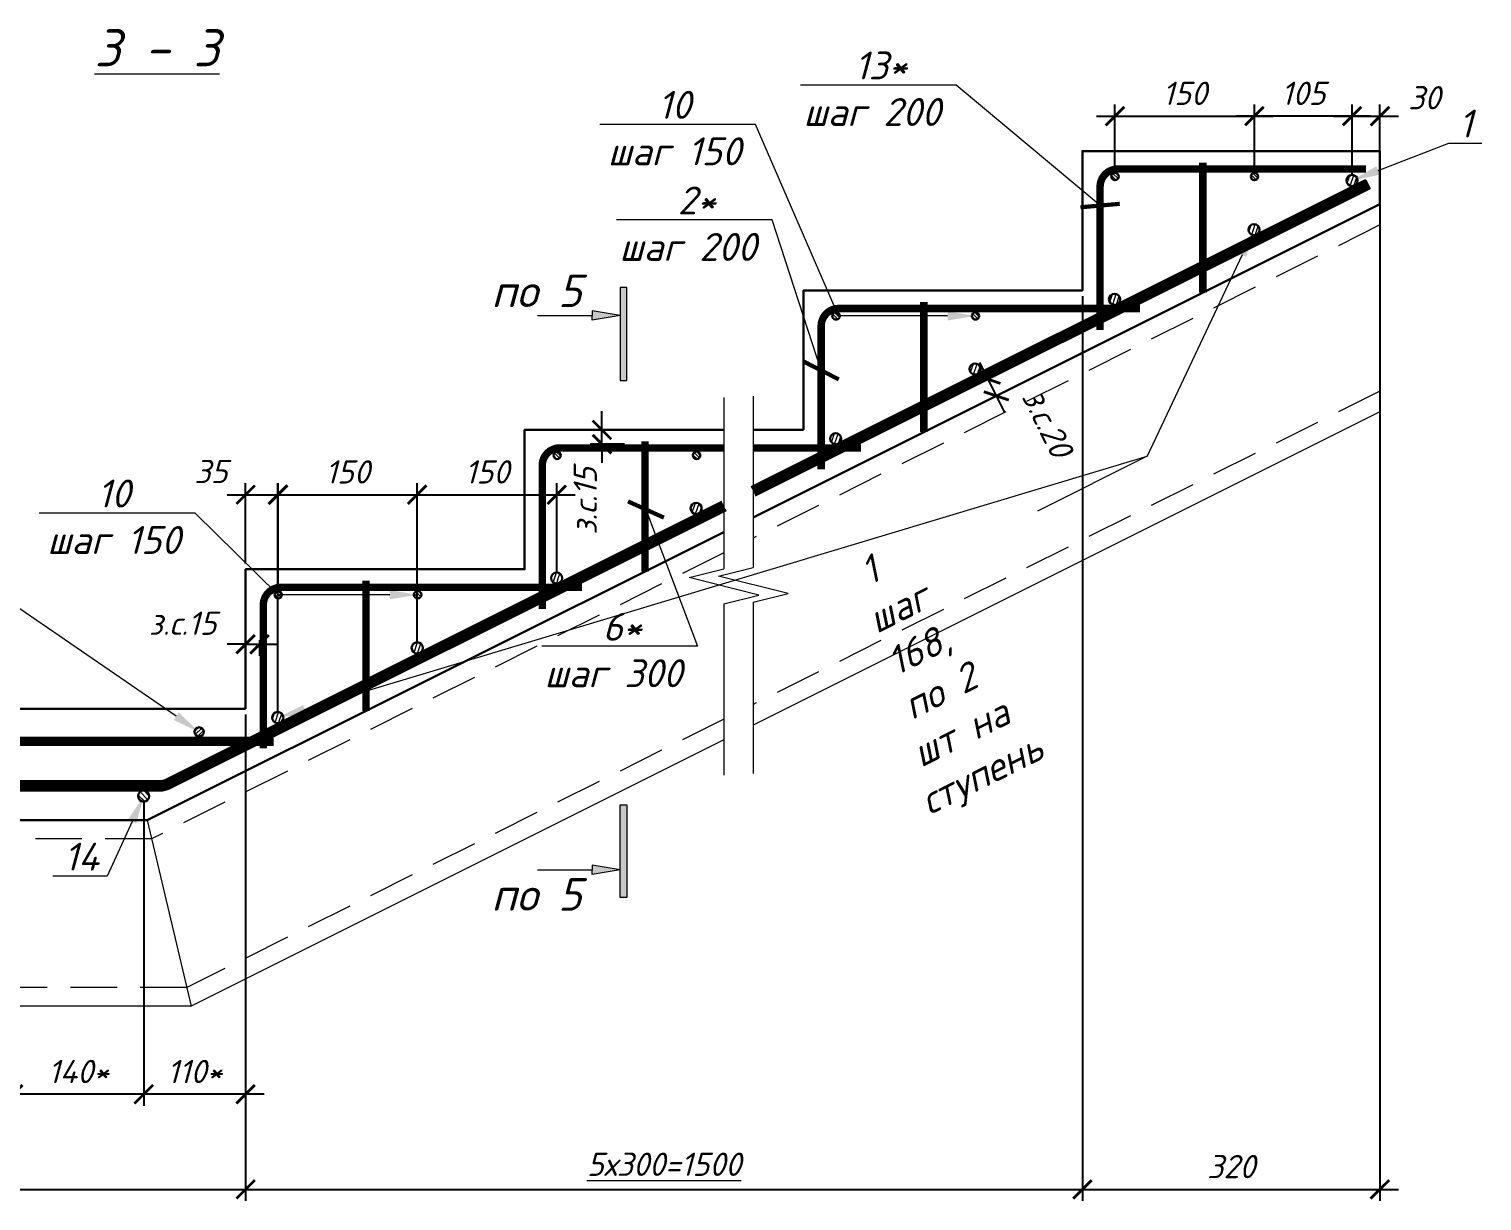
# Model space of a CAD drawing. Header units: millimetres. Extents: x -79646 to 95064, y -231229 to -58107.
# Drawn here: x 25225 to 26788, y -207565 to -206304 of the extents above; entities that cross this region are included whole.
import ezdxf
from ezdxf import colors
from ezdxf.entities.mleader import LeaderData, LeaderLine
from ezdxf.enums import TextEntityAlignment as Align
from ezdxf.math import Vec2, Vec3

# ---------------------------------------------------------------- set-up
doc = ezdxf.new("R2010")
doc.units = ezdxf.units.MM
doc.header["$PDMODE"] = 3
doc.linetypes.add('HIDDEN', pattern=[0.375, 0.25, -0.125])
doc.layers.get('0').update_dxf_attribs({"lineweight": 5})
doc.layers.get('Defpoints').update_dxf_attribs({"lineweight": 0})
for name, color, linetype, lineweight in [('!!!Металл', 7, 'Continuous', 15), ('#Dimensions', 7, 'Continuous', 9), ('#Арматура', 152, 'Continuous', 30), ('#Бетон разрез', 22, 'Continuous', 30), ('#Выноски', 7, 'Continuous', 15)]:
    doc.layers.add(name, color=color, linetype=linetype, lineweight=lineweight)
doc.layers.add('#Арматура вид_1', color=7, linetype='Continuous', lineweight=35, true_color=0x454545)
doc.layers.add('#Арматура вид_2', color=7, linetype='Continuous', lineweight=35, true_color=0x616161)
doc.styles.add('ESKDW', font='eskdw.shx', dxfattribs={"oblique": 15})
doc.styles.add('STEP PR', font='isocpeui.ttf')
doc.dimstyles.new('SPDS', dxfattribs={"dimscale": 50, "dimtxt": 2.5, "dimasz": 2, "dimexe": 1.25, "dimexo": 0.625, "dimtad": 1, "dimdec": 0, "dimrnd": 0.001, "dimtxsty": 'ESKDW', "dimblk": 'ARCHTICK', "dimcen": 2.5, "dimdle": 2, "dimclrd": 256, "dimclre": 256, "dimclrt": 7, "dimadec": 0, "dimazin": 2, "dimtfac": 0.75, "dimtdec": 0, "dimtmove": 1, "dimatfit": 3, "dimfxl": 1, "dimtolj": 1, "dimarcsym": 1})

# ---------------------------------------------------------------- blocks, each defined once
blk = doc.blocks.new('*U891')
at = {"layer": '#Арматура', "lineweight": 0}
h = blk.add_hatch(dxfattribs=at)
h.set_pattern_fill('ANSI31')
edge = h.paths.add_edge_path()
edge.add_arc((0, 5), 5, 0, 360)
h = blk.add_hatch(dxfattribs=at)
h.set_pattern_fill('ANSI31')
h.set_pattern_definition([(45, (200, 0), (-2.2451, 2.2451), [])])
edge = h.paths.add_edge_path()
edge.add_arc((200, 5), 5, 0, 360)
h = blk.add_hatch(dxfattribs=at)
h.set_pattern_fill('ANSI31')
h.set_pattern_definition([(45, (400, 0), (-2.2451, 2.2451), [])])
edge = h.paths.add_edge_path()
edge.add_arc((400, 5), 5, 0, 360)
h = blk.add_hatch(dxfattribs=at)
h.set_pattern_fill('ANSI31')
h.set_pattern_definition([(45, (600, 0), (-2.2451, 2.2451), [])])
edge = h.paths.add_edge_path()
edge.add_arc((600, 5), 5, 0, 360)
h = blk.add_hatch(dxfattribs=at)
h.set_pattern_fill('ANSI31')
h.set_pattern_definition([(45, (800, 0), (-2.2451, 2.2451), [])])
edge = h.paths.add_edge_path()
edge.add_arc((800, 5), 5, 0, 360)
h = blk.add_hatch(dxfattribs=at)
h.set_pattern_fill('ANSI31')
h.set_pattern_definition([(45, (1000, 0), (-2.2451, 2.2451), [])])
edge = h.paths.add_edge_path()
edge.add_arc((1000, 5), 5, 0, 360)
for centre in [(0, 5), (200, 5), (400, 5), (600, 5), (800, 5), (1000, 5)]:
    blk.add_circle(centre, 5)
blk = doc.blocks.new('*U1357')
at = {"layer": '#Арматура', "lineweight": 0}
h = blk.add_hatch(dxfattribs=at)
h.set_pattern_fill('ANSI31', scale=1.2)
edge = h.paths.add_edge_path()
edge.add_arc((0, 6), 6, 0, 360)
blk.add_circle((0, 6), 6)
blk = doc.blocks.new('*U885')
at = {"color": 0, "linetype": 'ByBlock', "lineweight": -2}
for p, q in [((6.141, 0), (6.453, 1.25)), ((6.453, 1.25), (7.078, -1.25)), ((6.141, 0), (0, 0)), ((7.078, -1.25), (7.391, 0)), ((13.531, 0), (7.391, 0))]:
    blk.add_line(p, q, dxfattribs=at)
blk = doc.blocks.new('*U886')
at = {"color": 0, "linetype": 'ByBlock', "lineweight": -2}
for p, q in [((6.149, 0), (6.462, 1.25)), ((6.462, 1.25), (7.087, -1.25)), ((6.149, 0), (0, 0)), ((7.087, -1.25), (7.399, 0)), ((13.548, 0), (7.399, 0))]:
    blk.add_line(p, q, dxfattribs=at)
blk = doc.blocks.new('_ArchTick')
at = {"color": 0, "linetype": 'ByBlock', "const_width": 0.15}
blk.add_lwpolyline([(-0.5, -0.5), (0.5, 0.5)], dxfattribs=at)
blk = doc.blocks.new('*D1014')
at = {"layer": '#Dimensions', "lineweight": -2, "transparency": 16777216}
for p, q in [((26648.3, -206462.2), (26648.3, -206385.4)), ((26678.3, -206462.2), (26678.3, -206385.4)), ((26628.3, -206397.9), (26698.3, -206397.9))]:
    blk.add_line(p, q, dxfattribs=at)
at = {"layer": 'Defpoints', "color": 0, "lineweight": 0, "transparency": 16777216}
for p in [(26678.3, -206397.9), (26648.3, -206468.4), (26678.3, -206468.4)]:
    blk.add_point(p, dxfattribs=at)
at = {"layer": '#Dimensions', "lineweight": -2, "transparency": 16777216, "xscale": 20, "yscale": 20, "zscale": 20, "rotation": 180}
blk.add_blockref('_ArchTick', (26648.3, -206397.9), dxfattribs=at)
at = {"layer": '#Dimensions', "lineweight": -2, "transparency": 16777216, "xscale": 20, "yscale": 20, "zscale": 20}
blk.add_blockref('_ArchTick', (26678.3, -206397.9), dxfattribs=at)
at = {"layer": '#Dimensions', "transparency": 16777216, "insert": (26726, -206378.1), "char_height": 25, "attachment_point": 5, "style": 'STEP PR'}
blk.add_mtext('\\A1;30', dxfattribs=at)
blk = doc.blocks.new('*D983')
at = {"layer": '#Dimensions', "lineweight": -2, "transparency": 16777216}
for p, q in [((26256.7, -206681), (26247.8, -206663.1)), ((26261.1, -206678.8), (26245.5, -206686.6)), ((26256.7, -206681), (26265.7, -206698.9)), ((26270.1, -206696.7), (26254.5, -206704.5)), ((26265.7, -206698.9), (26274.6, -206716.8))]:
    blk.add_line(p, q, dxfattribs=at)
at = {"layer": 'Defpoints', "color": 0, "lineweight": 0, "transparency": 16777216}
for p in [(26266.7, -206676), (26265.7, -206698.9), (26275.7, -206693.9)]:
    blk.add_point(p, dxfattribs=at)
at = {"layer": '#Dimensions', "lineweight": -2, "transparency": 16777216, "xscale": 20, "yscale": 20, "zscale": 20}
for p, rotation in [((26256.7, -206681), 296.565051177078), ((26265.7, -206698.9), 116.565051177078)]:
    blk.add_blockref('_ArchTick', p, dxfattribs=dict(at, rotation=rotation))
at = {"layer": '#Dimensions', "transparency": 16777216, "insert": (26320.7, -206728.1), "char_height": 25, "attachment_point": 5, "rotation": 296.5651, "style": 'STEP PR'}
blk.add_mtext('\\A1;з.с.20', dxfattribs=at)
blk = doc.blocks.new('*U252')
at = {"linetype": 'ByBlock', "ltscale": 100}
h = blk.add_hatch(color=256, dxfattribs=at)
h.dxf.hatch_style = 1
h.paths.add_polyline_path([(-35, 0), (35, 0), (35, 1000), (-35, 1000)])
h = blk.add_hatch(color=256, dxfattribs=at)
h.dxf.hatch_style = 1
h.paths.add_polyline_path([(-335, 750), (-335, 700), (-335, 650), (-35, 700)])
for p, q in [((35, 1000), (-35, 1000)), ((-35, 1000), (-35, 0)), ((35, 0), (35, 1000)), ((-335, 750), (-335, 700)), ((-35, 700), (-335, 750)), ((-35, 700), (-335, 650)), ((-335, 650), (-335, 700)), ((-35, 0), (35, 0))]:
    blk.add_line(p, q, dxfattribs=at)
at = {"linetype": 'ByBlock', "ltscale": 100, "extrusion": (0, 1, 0), "elevation": 700}
blk.add_lwpolyline([(925, 0), (335, 0)], dxfattribs=at)
at = {"ltscale": 100, "style": 'STEP PR'}
blk.add_attdef('Nv', text='', height=350, dxfattribs=at).set_placement((-503, 790), align=Align.RIGHT)
blk = doc.blocks.new('*U253')
at = {"linetype": 'ByBlock', "ltscale": 100}
h = blk.add_hatch(color=256, dxfattribs=at)
h.dxf.hatch_style = 1
h.paths.add_polyline_path([(-35, -1000), (35, -1000), (35, 0), (-35, 0)])
h = blk.add_hatch(color=256, dxfattribs=at)
h.dxf.hatch_style = 1
h.paths.add_polyline_path([(-335, -750), (-335, -700), (-335, -650), (-35, -700)])
for p, q in [((-35, -1000), (-35, 0)), ((-35, 0), (35, 0)), ((35, 0), (35, -1000)), ((-35, -700), (-335, -650)), ((-335, -650), (-335, -700)), ((-335, -750), (-335, -700)), ((-35, -700), (-335, -750)), ((35, -1000), (-35, -1000))]:
    blk.add_line(p, q, dxfattribs=at)
at = {"linetype": 'ByBlock', "ltscale": 100, "extrusion": (0, -1, 0), "elevation": 700}
blk.add_lwpolyline([(-925, 0), (-335, 0)], dxfattribs=at)
at = {"ltscale": 100, "style": 'STEP PR'}
blk.add_attdef('Nv', text='', height=350, dxfattribs=at).set_placement((-503, -1140), align=Align.RIGHT)
blk = doc.blocks.new('*D1023')
at = {"layer": '#Dimensions', "lineweight": -2, "transparency": 16777216}
for p, q in [((25458.3, -207041.7), (25458.3, -207565.1)), ((24358.3, -207361.7), (24358.3, -207565.1)), ((24338.3, -207552.6), (25478.3, -207552.6))]:
    blk.add_line(p, q, dxfattribs=at)
at = {"layer": 'Defpoints', "color": 0, "lineweight": 0, "transparency": 16777216}
for p in [(25458.3, -207035.5), (24358.3, -207355.5), (25458.3, -207552.6)]:
    blk.add_point(p, dxfattribs=at)
at = {"layer": '#Dimensions', "lineweight": -2, "transparency": 16777216, "xscale": 20, "yscale": 20, "zscale": 20, "rotation": 180}
blk.add_blockref('_ArchTick', (24358.3, -207552.6), dxfattribs=at)
at = {"layer": '#Dimensions', "lineweight": -2, "transparency": 16777216, "xscale": 20, "yscale": 20, "zscale": 20}
blk.add_blockref('_ArchTick', (25458.3, -207552.6), dxfattribs=at)
at = {"layer": '#Dimensions', "transparency": 16777216, "insert": (24908.3, -207528.1), "char_height": 25, "attachment_point": 5, "style": 'STEP PR'}
blk.add_mtext('\\A1;1100', dxfattribs=at)
blk = doc.blocks.new('*D1024')
at = {"layer": '#Dimensions', "lineweight": -2, "transparency": 16777216}
for p, q in [((26358.3, -206591.7), (26358.3, -207565.1)), ((25458.3, -207041.7), (25458.3, -207565.1)), ((25438.3, -207552.6), (26378.3, -207552.6))]:
    blk.add_line(p, q, dxfattribs=at)
at = {"layer": 'Defpoints', "color": 0, "lineweight": 0, "transparency": 16777216}
for p in [(26358.3, -206585.5), (25458.3, -207035.5), (26358.3, -207552.6)]:
    blk.add_point(p, dxfattribs=at)
at = {"layer": '#Dimensions', "lineweight": -2, "transparency": 16777216, "xscale": 20, "yscale": 20, "zscale": 20, "rotation": 180}
blk.add_blockref('_ArchTick', (25458.3, -207552.6), dxfattribs=at)
at = {"layer": '#Dimensions', "lineweight": -2, "transparency": 16777216, "xscale": 20, "yscale": 20, "zscale": 20}
blk.add_blockref('_ArchTick', (26358.3, -207552.6), dxfattribs=at)
at = {"layer": '#Dimensions', "transparency": 16777216, "insert": (25908.3, -207525.6), "char_height": 25, "attachment_point": 5, "style": 'STEP PR'}
blk.add_mtext('\\A1;\\L5х300=1500', dxfattribs=at)
blk = doc.blocks.new('*D987')
at = {"layer": '#Dimensions', "lineweight": -2, "transparency": 16777216}
for p, q in [((25458.3, -206966.2), (25438.3, -206966.2)), ((25458.3, -206961.8), (25458.3, -206978.7)), ((25458.3, -206966.2), (25473.3, -206966.2)), ((25473.3, -206961.8), (25473.3, -206978.7)), ((25473.3, -206966.2), (25493.3, -206966.2))]:
    blk.add_line(p, q, dxfattribs=at)
at = {"layer": 'Defpoints', "color": 0, "lineweight": 0, "transparency": 16777216}
for p in [(25458.3, -206955.6), (25473.3, -206955.6), (25473.3, -206966.2)]:
    blk.add_point(p, dxfattribs=at)
at = {"layer": '#Dimensions', "lineweight": -2, "transparency": 16777216, "xscale": 20, "yscale": 20, "zscale": 20}
blk.add_blockref('_ArchTick', (25458.3, -206966.2), dxfattribs=at)
at = {"layer": '#Dimensions', "lineweight": -2, "transparency": 16777216, "xscale": 20, "yscale": 20, "zscale": 20, "rotation": 180}
blk.add_blockref('_ArchTick', (25473.3, -206966.2), dxfattribs=at)
at = {"layer": '#Dimensions', "transparency": 16777216, "insert": (25390.6, -206943.5), "char_height": 25, "attachment_point": 5, "style": 'STEP PR'}
blk.add_mtext('\\A1;з.с.15', dxfattribs=at)
blk = doc.blocks.new('*D1007')
at = {"layer": '#Dimensions', "lineweight": -2, "transparency": 16777216}
for p, q in [((26678.3, -206441.7), (26678.3, -207565.1)), ((26358.3, -206591.7), (26358.3, -207565.1)), ((26338.3, -207552.6), (26698.3, -207552.6))]:
    blk.add_line(p, q, dxfattribs=at)
at = {"layer": 'Defpoints', "color": 0, "lineweight": 0, "transparency": 16777216}
for p in [(26678.3, -206435.5), (26358.3, -206585.5), (26678.3, -207552.6)]:
    blk.add_point(p, dxfattribs=at)
at = {"layer": '#Dimensions', "lineweight": -2, "transparency": 16777216, "xscale": 20, "yscale": 20, "zscale": 20, "rotation": 180}
blk.add_blockref('_ArchTick', (26358.3, -207552.6), dxfattribs=at)
at = {"layer": '#Dimensions', "lineweight": -2, "transparency": 16777216, "xscale": 20, "yscale": 20, "zscale": 20}
blk.add_blockref('_ArchTick', (26678.3, -207552.6), dxfattribs=at)
at = {"layer": '#Dimensions', "transparency": 16777216, "insert": (26518.3, -207528.1), "char_height": 25, "attachment_point": 5, "style": 'STEP PR'}
blk.add_mtext('\\A1;320', dxfattribs=at)
blk = doc.blocks.new('*D1056')
at = {"layer": '#Dimensions', "lineweight": -2, "transparency": 16777216}
for p, q in [((25458.3, -207041.7), (25458.3, -207462.8)), ((25348.7, -207136.7), (25348.7, -207462.8)), ((25478.3, -207450.3), (25328.7, -207450.3))]:
    blk.add_line(p, q, dxfattribs=at)
at = {"layer": 'Defpoints', "color": 0, "lineweight": 0, "transparency": 16777216}
for p in [(25458.3, -207035.5), (25348.7, -207130.5), (25348.7, -207450.3)]:
    blk.add_point(p, dxfattribs=at)
at = {"layer": '#Dimensions', "lineweight": -2, "transparency": 16777216, "xscale": 20, "yscale": 20, "zscale": 20, "rotation": 180}
blk.add_blockref('_ArchTick', (25348.7, -207450.3), dxfattribs=at)
at = {"layer": '#Dimensions', "lineweight": -2, "transparency": 16777216, "xscale": 20, "yscale": 20, "zscale": 20}
blk.add_blockref('_ArchTick', (25458.3, -207450.3), dxfattribs=at)
at = {"layer": '#Dimensions', "transparency": 16777216, "insert": (25403.5, -207425.8), "char_height": 25, "attachment_point": 5, "style": 'STEP PR'}
blk.add_mtext('\\A1;110*', dxfattribs=at)
blk = doc.blocks.new('*D1057')
at = {"layer": '#Dimensions', "lineweight": -2, "transparency": 16777216}
for p, q in [((25208.3, -207136.7), (25208.3, -207462.8)), ((25348.7, -207136.7), (25348.7, -207462.8)), ((25368.7, -207450.3), (25188.3, -207450.3))]:
    blk.add_line(p, q, dxfattribs=at)
at = {"layer": 'Defpoints', "color": 0, "lineweight": 0, "transparency": 16777216}
for p in [(25208.3, -207130.5), (25348.7, -207130.5), (25208.3, -207450.3)]:
    blk.add_point(p, dxfattribs=at)
at = {"layer": '#Dimensions', "lineweight": -2, "transparency": 16777216, "xscale": 20, "yscale": 20, "zscale": 20, "rotation": 180}
blk.add_blockref('_ArchTick', (25208.3, -207450.3), dxfattribs=at)
at = {"layer": '#Dimensions', "lineweight": -2, "transparency": 16777216, "xscale": 20, "yscale": 20, "zscale": 20}
blk.add_blockref('_ArchTick', (25348.7, -207450.3), dxfattribs=at)
at = {"layer": '#Dimensions', "transparency": 16777216, "insert": (25278.5, -207425.8), "char_height": 25, "attachment_point": 5, "style": 'STEP PR'}
blk.add_mtext('\\A1;140*', dxfattribs=at)
blk = doc.blocks.new('*U895')
at = {"layer": '#Арматура', "lineweight": 0}
h = blk.add_hatch(dxfattribs=at)
h.set_pattern_fill('ANSI31', scale=0.8)
edge = h.paths.add_edge_path()
edge.add_arc((0, 4), 4, 0, 360)
blk.add_circle((0, 4), 4)
blk = doc.blocks.new('*U1355')
at = {"layer": '#Арматура', "lineweight": 0}
h = blk.add_hatch(dxfattribs=at)
h.set_pattern_fill('ANSI31', scale=1.2)
edge = h.paths.add_edge_path()
edge.add_arc((0, 6), 6, 0, 360)
blk.add_circle((0, 6), 6)
blk = doc.blocks.new('*D1373')
at = {"layer": '#Dimensions', "lineweight": -2, "transparency": 16777216}
for p, q in [((25458.3, -206879.2), (25458.3, -206792.7)), ((25493.3, -206906.6), (25493.3, -206792.7)), ((25438.3, -206805.2), (25513.3, -206805.2))]:
    blk.add_line(p, q, dxfattribs=at)
at = {"layer": 'Defpoints', "color": 0, "lineweight": 0, "transparency": 16777216}
for p in [(25493.3, -206805.2), (25458.3, -206885.5), (25493.3, -206912.9)]:
    blk.add_point(p, dxfattribs=at)
at = {"layer": '#Dimensions', "lineweight": -2, "transparency": 16777216, "xscale": 20, "yscale": 20, "zscale": 20, "rotation": 180}
blk.add_blockref('_ArchTick', (25458.3, -206805.2), dxfattribs=at)
at = {"layer": '#Dimensions', "lineweight": -2, "transparency": 16777216, "xscale": 20, "yscale": 20, "zscale": 20}
blk.add_blockref('_ArchTick', (25493.3, -206805.2), dxfattribs=at)
at = {"layer": '#Dimensions', "transparency": 16777216, "insert": (25421, -206780.3), "char_height": 25, "attachment_point": 5, "style": 'STEP PR'}
blk.add_mtext('\\A1;35', dxfattribs=at)
blk = doc.blocks.new('*D1374')
at = {"layer": '#Dimensions', "lineweight": -2, "transparency": 16777216}
for p, q in [((25492.9, -207038.7), (25492.9, -206792.7)), ((25642.9, -206963.8), (25642.9, -206792.7)), ((25472.9, -206805.2), (25662.9, -206805.2))]:
    blk.add_line(p, q, dxfattribs=at)
at = {"layer": 'Defpoints', "color": 0, "lineweight": 0, "transparency": 16777216}
for p in [(25642.9, -206805.2), (25642.9, -206970), (25492.9, -207045)]:
    blk.add_point(p, dxfattribs=at)
at = {"layer": '#Dimensions', "lineweight": -2, "transparency": 16777216, "xscale": 20, "yscale": 20, "zscale": 20, "rotation": 180}
blk.add_blockref('_ArchTick', (25492.9, -206805.2), dxfattribs=at)
at = {"layer": '#Dimensions', "lineweight": -2, "transparency": 16777216, "xscale": 20, "yscale": 20, "zscale": 20}
blk.add_blockref('_ArchTick', (25642.9, -206805.2), dxfattribs=at)
at = {"layer": '#Dimensions', "transparency": 16777216, "insert": (25567.9, -206780.7), "char_height": 25, "attachment_point": 5, "style": 'STEP PR'}
blk.add_mtext('\\A1;150', dxfattribs=at)
blk = doc.blocks.new('*D1375')
at = {"layer": '#Dimensions', "lineweight": -2, "transparency": 16777216}
for p, q in [((25642.9, -206963.8), (25642.9, -206792.7)), ((25792.9, -206888.7), (25792.9, -206792.7)), ((25622.9, -206805.2), (25812.9, -206805.2))]:
    blk.add_line(p, q, dxfattribs=at)
at = {"layer": 'Defpoints', "color": 0, "lineweight": 0, "transparency": 16777216}
for p in [(25792.9, -206805.2), (25792.9, -206895), (25642.9, -206970)]:
    blk.add_point(p, dxfattribs=at)
at = {"layer": '#Dimensions', "lineweight": -2, "transparency": 16777216, "xscale": 20, "yscale": 20, "zscale": 20, "rotation": 180}
blk.add_blockref('_ArchTick', (25642.9, -206805.2), dxfattribs=at)
at = {"layer": '#Dimensions', "lineweight": -2, "transparency": 16777216, "xscale": 20, "yscale": 20, "zscale": 20}
blk.add_blockref('_ArchTick', (25792.9, -206805.2), dxfattribs=at)
at = {"layer": '#Dimensions', "transparency": 16777216, "insert": (25717.9, -206780.7), "char_height": 25, "attachment_point": 5, "style": 'STEP PR'}
blk.add_mtext('\\A1;150', dxfattribs=at)
blk = doc.blocks.new('*D1376')
at = {"layer": '#Dimensions', "lineweight": -2, "transparency": 16777216}
for p, q in [((25841.5, -206735.5), (25841.5, -206715.5)), ((25865.8, -206735.5), (25829, -206735.5)), ((25841.5, -206750.9), (25841.5, -206735.5)), ((25865.8, -206750.9), (25829, -206750.9)), ((25841.5, -206750.9), (25841.5, -206770.9))]:
    blk.add_line(p, q, dxfattribs=at)
at = {"layer": 'Defpoints', "color": 0, "lineweight": 0, "transparency": 16777216}
for p in [(25841.5, -206735.5), (25872.1, -206735.5), (25872.1, -206750.9)]:
    blk.add_point(p, dxfattribs=at)
at = {"layer": '#Dimensions', "lineweight": -2, "transparency": 16777216, "xscale": 20, "yscale": 20, "zscale": 20}
for p, rotation in [((25841.5, -206735.5), 270), ((25841.5, -206750.9), 90)]:
    blk.add_blockref('_ArchTick', p, dxfattribs=dict(at, rotation=rotation))
at = {"layer": '#Dimensions', "transparency": 16777216, "insert": (25823.6, -206811.9), "char_height": 25, "attachment_point": 5, "rotation": 90, "style": 'STEP PR'}
blk.add_mtext('\\A1;з.с.15', dxfattribs=at)
blk = doc.blocks.new('*D1378')
at = {"layer": '#Dimensions', "lineweight": -2, "transparency": 16777216}
for p, q in [((26393.3, -206456.6), (26393.3, -206385.4)), ((26543.3, -206456.6), (26543.3, -206385.4)), ((26373.3, -206397.9), (26563.3, -206397.9))]:
    blk.add_line(p, q, dxfattribs=at)
at = {"layer": 'Defpoints', "color": 0, "lineweight": 0, "transparency": 16777216}
for p in [(26543.3, -206397.9), (26393.3, -206462.9), (26543.3, -206462.9)]:
    blk.add_point(p, dxfattribs=at)
at = {"layer": '#Dimensions', "lineweight": -2, "transparency": 16777216, "xscale": 20, "yscale": 20, "zscale": 20, "rotation": 180}
blk.add_blockref('_ArchTick', (26393.3, -206397.9), dxfattribs=at)
at = {"layer": '#Dimensions', "lineweight": -2, "transparency": 16777216, "xscale": 20, "yscale": 20, "zscale": 20}
blk.add_blockref('_ArchTick', (26543.3, -206397.9), dxfattribs=at)
at = {"layer": '#Dimensions', "transparency": 16777216, "insert": (26468.3, -206373.4), "char_height": 25, "attachment_point": 5, "style": 'STEP PR'}
blk.add_mtext('\\A1;150', dxfattribs=at)
blk = doc.blocks.new('*D1379')
at = {"layer": '#Dimensions', "lineweight": -2, "transparency": 16777216}
for p, q in [((26543.3, -206456.6), (26543.3, -206385.4)), ((26648.3, -206462.2), (26648.3, -206385.4)), ((26668.3, -206397.9), (26523.3, -206397.9))]:
    blk.add_line(p, q, dxfattribs=at)
at = {"layer": 'Defpoints', "color": 0, "lineweight": 0, "transparency": 16777216}
for p in [(26543.3, -206397.9), (26543.3, -206462.9), (26648.3, -206468.4)]:
    blk.add_point(p, dxfattribs=at)
at = {"layer": '#Dimensions', "lineweight": -2, "transparency": 16777216, "xscale": 20, "yscale": 20, "zscale": 20, "rotation": 180}
blk.add_blockref('_ArchTick', (26543.3, -206397.9), dxfattribs=at)
at = {"layer": '#Dimensions', "lineweight": -2, "transparency": 16777216, "xscale": 20, "yscale": 20, "zscale": 20}
blk.add_blockref('_ArchTick', (26648.3, -206397.9), dxfattribs=at)
at = {"layer": '#Dimensions', "transparency": 16777216, "insert": (26595.8, -206373.4), "char_height": 25, "attachment_point": 5, "style": 'STEP PR'}
blk.add_mtext('\\A1;105', dxfattribs=at)

msp = doc.modelspace()

# ---------------------------------------------------------------- linework, layer by layer
at = {"layer": '!!!Металл'}
for points in [[(26678.32032, -206492.5798), (26004.23552, -206829.6222)], [(26678.32032, -206492.5798), (26678.32032, -206716.1866)], [(26678.32032, -206716.1866), (26004.23552, -207053.22899)], [(25972.76538, -206845.35727), (25352.4844, -207155.49776), (24358.32032, -207155.49776)], [(25972.76538, -207068.96406), (25399.69799, -207355.49776), (24358.32032, -207355.49776)], [(25352.4844, -207155.49776), (25399.69799, -207355.49776)]]:
    msp.add_lwpolyline(points, dxfattribs=at)
at = {"layer": '!!!Металл', "linetype": 'HIDDEN', "ltscale": 200}
for points in [[(26678.32032, -206514.94048), (26004.23552, -206851.98288)], [(26678.32032, -206693.82592), (26004.23552, -207030.86831)], [(25972.76538, -206867.71795), (25357.20576, -207175.49776), (24358.32032, -207175.49776)], [(25972.76538, -207046.60339), (25394.97663, -207335.49776), (24358.32032, -207335.49776)]]:
    msp.add_lwpolyline(points, dxfattribs=at)
at = {"layer": '#Арматура', "const_width": 8}
for points in [[(26487.76747, -206447.85622), (26487.76747, -206587.85622)], [(26187.76747, -206597.85622), (26187.76747, -206737.85622)], [(25887.76747, -206747.85622), (25887.76747, -206887.85622)], [(25587.76747, -206897.85622), (25587.76747, -207037.85622)]]:
    msp.add_lwpolyline(points, dxfattribs=at)
at = {"layer": '#Арматура'}
msp.add_lwpolyline([(26006.47159, -206806.14348), (26667.13998, -206475.80929), (26662.66784, -206466.86502), (26001.99945, -206797.19921)], dxfattribs=at)
msp.add_lwpolyline([(25975.00145, -206821.87855), (25376.83052, -207120.96401, -0.1164338215), (25366.0974, -207123.49776), (24382.32031, -207123.49776), (24382.32031, -207113.49776), (25366.0974, -207113.49776, 0.1164338215), (25372.35839, -207112.01974), (25970.52931, -206812.93428)], format="xyb", dxfattribs=at)
at = {"layer": '#Арматура вид_1', "const_width": 8}
for points in [[(26377.32032, -206628.0798), (26377.32032, -206473.85622, -0.4142135624), (26396.32032, -206454.85622), (26663.32032, -206454.85622)], [(26077.32032, -206778.0798), (26077.32032, -206623.85622, -0.4142135624), (26096.32032, -206604.85622), (26420.22645, -206604.85622)], [(25777.32032, -206928.0798), (25777.32032, -206773.85622, -0.4142135624), (25796.32032, -206754.85622), (25972.76538, -206754.85622)], [(25477.32032, -207078.0798), (25477.32032, -206923.85622, -0.4142135624), (25496.32032, -206904.85622), (25820.22645, -206904.85622)]]:
    msp.add_lwpolyline(points, format="xyb", dxfattribs=at)
at = {"layer": '#Арматура вид_1'}
for points, const_width in [([(26004.23552, -206754.85622), (26120.22645, -206754.85622)], 8), ([(24378.32032, -207070.49776), (25488.55228, -207070.49776)], 10)]:
    msp.add_lwpolyline(points, dxfattribs=dict(at, const_width=const_width))
at = {"layer": '#Арматура вид_2'}
for points in [[(26004.23552, -206801.67135, 10, 10, 0), (26664.90391, -206471.33715, 10, 10, 0)], [(24382.32031, -207118.49776, 10, 10, 0), (25366.0974, -207118.49776, 10, 10, 0.1164338215), (25374.59445, -207116.49187, 10, 10, 0), (25972.76538, -206817.40642, 10, 10, 0)]]:
    msp.add_lwpolyline(points, format="xyseb", dxfattribs=at)
at = {"layer": '#Бетон разрез'}
for points in [[(26058.32032, -206735.49776), (26058.32032, -206585.49776), (26358.32032, -206585.49776), (26358.32032, -206435.49776), (26678.32032, -206435.49776), (26678.32032, -206492.5798)], [(26678.32032, -206492.5798), (26004.23552, -206829.6222)], [(25458.32032, -207035.49776), (25458.32032, -206885.49776), (25758.32032, -206885.49776), (25758.32032, -206735.49776), (25972.76538, -206735.49776)], [(26004.23552, -206735.49776), (26058.32032, -206735.49776)], [(25972.76538, -206845.35727), (25352.4844, -207155.49776), (24358.32032, -207155.49776), (24358.32032, -207035.49776), (25458.32032, -207035.49776)]]:
    msp.add_lwpolyline(points, dxfattribs=at)

# ---------------------------------------------------------------- block references
at = {"layer": '#Арматура', "xscale": -1}
for name, p in [('*U895', (26393.32032, -206466.85622)), ('*U895', (26543.32032, -206466.85622)), ('*U895', (26093.32032, -206616.85622)), ('*U895', (26243.32032, -206616.85622)), ('*U895', (25793.32032, -206766.85622)), ('*U895', (25943.32032, -206766.85622)), ('*U895', (25493.32032, -206916.85622)), ('*U895', (25643.32032, -206916.85622)), ('*U1357', (25348.66886, -207135.49776))]:
    msp.add_blockref(name, p, dxfattribs=at)
at = {"layer": '#Арматура'}
for name, p, rotation in [('*U1355', (26651.0036, -206472.52609), 26.5650511770779), ('*U1355', (26545.55639, -206525.37455), 26.5650511770779), ('*U1355', (26395.55639, -206600.32836), 26.5650511770779), ('*U1355', (26245.55639, -206675.37455), 26.5650511770779), ('*U1355', (26095.55639, -206750.32836), 26.5650511770779), ('*U1355', (25945.55639, -206825.37455), 26.5650511770779), ('*U1355', (25795.55639, -206900.32836), 26.5650511770779), ('*U1355', (25645.55639, -206975.37455), 26.5650511770779), ('*U1355', (25495.55639, -207050.32836), 26.5650511770779), ('*U891', (25408.32032, -207055.49776), 180)]:
    msp.add_blockref(name, p, dxfattribs=dict(at, rotation=rotation))
ref = msp.add_blockref('*U252', (25864.65271, -206682.40019), dxfattribs=dict(xscale=0.1, yscale=0.1, zscale=0.1))
ref.add_attrib('Nv', 'по 5', dxfattribs={"ltscale": 100, "height": 35, "style": 'STEP PR'}).set_placement((25819.75955, -206603.39886), align=Align.RIGHT)
at = {"xscale": 30, "yscale": -30, "zscale": -30, "rotation": 90.00000000000001}
for name, p in [('*U886', (25972.76538, -207107.07783)), ('*U885', (26004.23552, -207105.18018))]:
    msp.add_blockref(name, p, dxfattribs=at)
ref = msp.add_blockref('*U253', (25864.65271, -207138.74693), dxfattribs=dict(xscale=0.1, yscale=0.1, zscale=0.1))
ref.add_attrib('Nv', 'по 5', dxfattribs={"ltscale": 100, "height": 35, "style": 'STEP PR'}).set_placement((25819.75955, -207252.74826), align=Align.RIGHT)

# ---------------------------------------------------------------- texts
at = {"layer": '#Dimensions', "style": 'STEP PR'}
msp.add_text('%%U3 - 3', height=40, dxfattribs=at).set_placement((25363.02513, -206344.354), align=Align.CENTER)

# ---------------------------------------------------------------- dimensions: what is measured, and where the dimension line sits
at = {"layer": '#Dimensions'}
for base, p1, p2, picture, middle in [((26543.32032, -206397.88156), (26393.32032, -206462.85622), (26543.32032, -206462.85622), '*D1378', (26468.32032, -206373.38156)), ((26543.32032, -206397.88156), (26648.32032, -206468.44861), (26543.32032, -206462.85622), '*D1379', (26595.82032, -206373.38156)), ((26678.32032, -207552.57379), (26358.32032, -206585.49776), (26678.32032, -206435.49776), '*D1007', (26518.32032, -207528.07379)), ((25642.8731, -206805.16151), (25492.8731, -207044.96179), (25642.8731, -206970.00799), '*D1374', (25567.8731, -206780.66151)), ((25792.8731, -206805.16151), (25642.8731, -206970.00799), (25792.8731, -206894.96179), '*D1375', (25717.8731, -206780.66151)), ((25458.32032, -207552.57379), (24358.32032, -207355.49776), (25458.32032, -207035.49776), '*D1023', (24908.32032, -207528.07379))]:
    dim = msp.add_linear_dim(base=base, p1=p1, p2=p2, dimstyle='SPDS', override={"dimscale": 10, "dimgap": 1.2, "dimrnd": 5, "dimtxsty": 'STEP PR', "dimblk1": 'ArchTick', "dimblk2": 'ArchTick', "dimsah": 1, "dimclrt": 256}, dxfattribs=at)
    dim.commit()
    dim.dimension.update_dxf_attribs({"geometry": picture, "text_midpoint": middle})
for base, p1, p2, picture, middle in [((26678.32032, -206397.88156), (26648.32032, -206468.44861), (26678.32032, -206468.44861), '*D1014', (26726.01592, -206402.61148)), ((25493.32032, -206805.16151), (25458.32032, -206885.49776), (25493.32032, -206912.85622), '*D1373', (25420.98528, -206804.763))]:
    dim = msp.add_linear_dim(base=base, p1=p1, p2=p2, dimstyle='SPDS', override={"dimscale": 10, "dimgap": 1.2, "dimrnd": 5, "dimtxsty": 'STEP PR', "dimblk1": 'ArchTick', "dimblk2": 'ArchTick', "dimsah": 1, "dimclrt": 256}, dxfattribs=at)
    dim.commit()
    dim.dimension.update_dxf_attribs({"geometry": picture, "text_midpoint": middle, "dimtype": 160})
for base, p1, p2, text, picture, middle in [((26358.32032, -207552.57379), (25458.32032, -207035.49776), (26358.32032, -206585.49776), '%%U5х300=1500', '*D1024', (25908.32032, -207525.57379)), ((25348.66886, -207450.27979), (25458.32032, -207035.49776), (25348.66886, -207130.49776), '<>*', '*D1056', (25403.49459, -207425.77979)), ((25208.32032, -207450.27979), (25348.66886, -207130.49776), (25208.32032, -207130.49776), '<>*', '*D1057', (25278.49459, -207425.77979))]:
    dim = msp.add_linear_dim(base=base, p1=p1, p2=p2, text=text, dimstyle='SPDS', override={"dimscale": 10, "dimgap": 1.2, "dimrnd": 5, "dimtxsty": 'STEP PR', "dimblk1": 'ArchTick', "dimblk2": 'ArchTick', "dimsah": 1, "dimclrt": 256}, dxfattribs=at)
    dim.commit()
    dim.dimension.update_dxf_attribs({"geometry": picture, "text_midpoint": middle})
for base, p1, p2, angle, picture, middle, dimtype in [((26265.67302, -206698.90345), (26266.73817, -206676.01019), (26275.68244, -206693.89874), 296.56505118, '*D983', (26298.79328, -206739.03101), 161), ((25841.48615, -206735.49776), (25872.09355, -206750.85622), (25872.09355, -206735.49776), 90, '*D1376', (25848.05268, -206811.87412), 160)]:
    dim = msp.add_linear_dim(base=base, p1=p1, p2=p2, angle=angle, text='з.с.<>', dimstyle='SPDS', override={"dimscale": 10, "dimgap": 1.2, "dimrnd": 5, "dimtxsty": 'STEP PR', "dimblk1": 'ArchTick', "dimblk2": 'ArchTick', "dimsah": 1, "dimclrt": 256}, dxfattribs=at)
    dim.commit()
    dim.dimension.update_dxf_attribs({"geometry": picture, "text_midpoint": middle, "dimtype": dimtype})
dim = msp.add_linear_dim(base=(25473.32032, -206966.24867), p1=(25458.32032, -206955.56626), p2=(25473.32032, -206955.56626), text='з.с.<>', dimstyle='SPDS', override={"dimscale": 10, "dimgap": 1.2, "dimrnd": 5, "dimtxsty": 'STEP PR', "dimblk1": 'ArchTick', "dimblk2": 'ArchTick', "dimsah": 1, "dimclrt": 256}, dxfattribs=at)
dim.commit()
dim.dimension.update_dxf_attribs({"geometry": '*D987', "text_midpoint": (25390.5667, -206967.97105), "dimtype": 160})

# ---------------------------------------------------------------- leaders
at = {"layer": '#Выноски'}
ml = msp.add_multileader_mtext('Standard', dxfattribs=at)
ml.set_content('\\A1; 13*\\Pшаг 200', color=256, style='STEP PR')
ml.set_leader_properties(color=256, linetype='ByLayer', lineweight=-1)
ml.set_arrow_properties(name='ARCHTICK')
ml.build(insert=Vec2(0, 0))
ml.multileader.update_dxf_attribs({"text_left_attachment_type": 6, "text_right_attachment_type": 6, "dogleg_length": 0, "arrow_head_size": 30, "scale": 0.1})
ctx = ml.context
ctx.base_point, ctx.scale, ctx.char_height, ctx.arrow_head_size, ctx.landing_gap_size, ctx.plane_origin = Vec3(26041.54781, -206364.42459), 0.1, 30, 30, 12.5, Vec3(27018.17705, -207216.32071)
ctx.left_attachment, ctx.right_attachment, ctx.text_align_type = 6, 6, 1
notes = []
notes.append((ctx, [(1, (1, 1, 0), (26222.47963, -206364.42459), (-1, 0), 0, [(1, [(26377.32032, -206494.13867)], 0, [])])]))
ctx.mtext.insert, ctx.mtext.rotation, ctx.mtext.alignment, ctx.mtext.flow_direction = Vec3(26132.01372, -206328.42459), 6.2831853072, 2, 5
ml = msp.add_multileader_mtext('Standard', dxfattribs=at)
ml.set_content('\\A1;10\\Pшаг 150', color=256, style='STEP PR')
ml.set_leader_properties(color=256, linetype='ByLayer', lineweight=-1)
ml.build(insert=Vec2(0, 0))
ml.multileader.update_dxf_attribs({"text_left_attachment_type": 6, "text_right_attachment_type": 6, "dogleg_length": 0, "arrow_head_size": 30, "scale": 0.1})
ctx = ml.context
ctx.base_point, ctx.scale, ctx.char_height, ctx.arrow_head_size, ctx.landing_gap_size, ctx.plane_origin = Vec3(25832.08281, -206406.76166), 0.1, 30, 30, 12.5, Vec3(27519.81206, -207862.35122)
ctx.left_attachment, ctx.right_attachment, ctx.text_align_type = 6, 6, 1
notes.append((ctx, [(1, (1, 1, 0), (26006.78736, -206406.76166), (-1, 0), 0, [(1, [(26243.32032, -206612.85622), (26095.85612, -206612.85622)], 0, [])])]))
ctx.mtext.insert, ctx.mtext.rotation, ctx.mtext.alignment, ctx.mtext.flow_direction = Vec3(25919.43509, -206370.76166), 6.2831853072, 2, 5
ml = msp.add_multileader_mtext('Standard', dxfattribs=at)
ml.set_content('\\A1;1', color=256, style='STEP PR')
ml.set_leader_properties(color=256, linetype='ByLayer', lineweight=-1)
ml.build(insert=Vec2(0, 0))
ml.multileader.update_dxf_attribs({"text_left_attachment_type": 6, "text_right_attachment_type": 6, "dogleg_length": 0, "arrow_head_size": 30, "scale": 0.1})
ctx = ml.context
ctx.base_point, ctx.scale, ctx.char_height, ctx.arrow_head_size, ctx.landing_gap_size, ctx.plane_origin = Vec3(26752.55926, -206426.89678), 0.1, 30, 30, 12.5, Vec3(26051.40191, -207040.24631)
ctx.left_attachment, ctx.right_attachment, ctx.text_align_type = 6, 6, 1
notes.append((ctx, [(0, (1, 1, 0), (26752.55926, -206426.89678), (1, 0), 0, [(1, [(26648.32032, -206467.15952)], 0, [])])]))
ctx.mtext.insert, ctx.mtext.alignment, ctx.mtext.flow_direction = Vec3(26770.50244, -206390.89678), 2, 5
ml = msp.add_multileader_mtext('Standard', dxfattribs=at)
ml.set_content('\\A1; 2*\\Pшаг 200', color=256, style='STEP PR')
ml.set_leader_properties(color=256, linetype='ByLayer', lineweight=-1)
ml.set_arrow_properties(name='ARCHTICK')
ml.build(insert=Vec2(0, 0))
ml.multileader.update_dxf_attribs({"text_left_attachment_type": 6, "text_right_attachment_type": 6, "dogleg_length": 0, "arrow_head_size": 30, "scale": 0.1})
ctx = ml.context
ctx.base_point, ctx.scale, ctx.char_height, ctx.arrow_head_size, ctx.landing_gap_size, ctx.plane_origin = Vec3(25843.53385, -206509.62471), 0.1, 30, 30, 12.5, Vec3(26718.17705, -207393.70017)
ctx.left_attachment, ctx.right_attachment, ctx.text_align_type = 6, 6, 1
notes.append((ctx, [(1, (1, 1, 0), (26024.46567, -206509.62471), (-1, 0), 0, [(1, [(26077.32032, -206671.51813)], 0, [])])]))
ctx.mtext.insert, ctx.mtext.rotation, ctx.mtext.alignment, ctx.mtext.flow_direction = Vec3(25933.99976, -206473.62471), 6.2831853072, 2, 5
ml = msp.add_multileader_mtext('Standard', dxfattribs=at)
ml.set_content('\\A1;               1^I^I^I\\Pшаг 168, по 2 шт на ступень               ', color=256, style='STEP PR')
ml.set_leader_properties(color=256, linetype='ByLayer', lineweight=-1)
ml.build(insert=Vec2(0, 0))
ml.multileader.update_dxf_attribs({"text_left_attachment_type": 6, "text_right_attachment_type": 6, "dogleg_length": 0, "arrow_head_size": 30, "scale": 0.1})
ctx = ml.context
ctx.base_point, ctx.scale, ctx.char_height, ctx.arrow_head_size, ctx.landing_gap_size, ctx.plane_origin, ctx.plane_x_axis, ctx.plane_y_axis = Vec3(25869.00622, -207043.24883), 0.1, 30, 30, 12.5, Vec3(28318.17128, -207780.96532), Vec3(0.894427191, 0.4472135955), Vec3(-0.4472135955, 0.894427191)
ctx.left_attachment, ctx.right_attachment, ctx.text_align_type = 6, 6, 1
notes.append((ctx, [(1, (1, 1, 0), (26428.02322, -206763.74033), (-1, 0), 0, [(1, [(25492.8731, -207044.96179)], 0, []), (2, [(26542.8731, -206520.00799)], 0, [])])]))
ctx.mtext.insert, ctx.mtext.text_direction, ctx.mtext.rotation, ctx.mtext.width, ctx.mtext.alignment, ctx.mtext.flow_direction = Vec3(26131.07339, -206868.61192), Vec3(0.894427191, 0.4472135955), 0.463647609, 1184.4153198, 2, 5
ml = msp.add_multileader_mtext('Standard', dxfattribs=at)
ml.set_content('\\A1;10\\Pшаг 150', color=256, style='STEP PR')
ml.set_leader_properties(color=256, linetype='ByLayer', lineweight=-1)
ml.build(insert=Vec2(0, 0))
ml.multileader.update_dxf_attribs({"text_left_attachment_type": 6, "text_right_attachment_type": 6, "dogleg_length": 0, "arrow_head_size": 30, "scale": 0.1})
ctx = ml.context
ctx.base_point, ctx.scale, ctx.char_height, ctx.arrow_head_size, ctx.landing_gap_size, ctx.plane_origin = Vec3(25229.14968, -206824.9349), 0.1, 30, 30, 12.5, Vec3(26922.33472, -208165.45544)
ctx.left_attachment, ctx.right_attachment, ctx.text_align_type = 6, 6, 1
notes.append((ctx, [(1, (1, 1, 0), (25403.85422, -206824.9349), (-1, 0), 0, [(1, [(25643.32032, -206912.85622), (25493.32032, -206912.85622)], 0, [])])]))
ctx.mtext.insert, ctx.mtext.rotation, ctx.mtext.alignment, ctx.mtext.flow_direction = Vec3(25316.50195, -206788.9349), 6.2831853072, 2, 5
ml = msp.add_multileader_mtext('Standard', dxfattribs=at)
ml.set_content('\\A1; 6*\\Pшаг 300', color=256, style='STEP PR')
ml.set_leader_properties(color=256, linetype='ByLayer', lineweight=-1)
ml.set_arrow_properties(name='ARCHTICK')
ml.build(insert=Vec2(0, 0))
ml.multileader.update_dxf_attribs({"text_left_attachment_type": 6, "text_right_attachment_type": 6, "dogleg_length": 0, "arrow_head_size": 30, "scale": 0.1})
ctx = ml.context
ctx.base_point, ctx.scale, ctx.char_height, ctx.arrow_head_size, ctx.landing_gap_size, ctx.plane_origin = Vec3(25763.29788, -206968.30974), 0.1, 30, 30, 12.5, Vec3(26249.245, -207533.50421)
ctx.left_attachment, ctx.right_attachment, ctx.text_align_type = 6, 6, 1
notes.append((ctx, [(1, (1, 1, 0), (25944.2297, -206968.30974), (-1, 0), 0, [(1, [(25888.86183, -206821.1525)], 0, [])])]))
ctx.mtext.insert, ctx.mtext.rotation, ctx.mtext.alignment, ctx.mtext.flow_direction = Vec3(25853.76379, -206932.30974), 6.2831853072, 2, 5
ml = msp.add_multileader_mtext('Standard', dxfattribs=at)
ml.set_content('\\A1;             15*^I^I\\Pшаг 200                ', color=256, style='STEP PR')
ml.set_leader_properties(color=256, linetype='ByLayer', lineweight=-1)
ml.build(insert=Vec2(0, 0))
ml.multileader.update_dxf_attribs({"text_left_attachment_type": 6, "text_right_attachment_type": 6, "dogleg_length": 0, "arrow_head_size": 30, "scale": 0.1})
ctx = ml.context
ctx.base_point, ctx.scale, ctx.char_height, ctx.arrow_head_size, ctx.landing_gap_size, ctx.plane_origin = Vec3(24620.78782, -206866.76385), 0.1, 30, 30, 12.5, Vec3(23265.009, -208426.56801)
ctx.left_attachment, ctx.right_attachment, ctx.text_align_type = 6, 6, 1
notes.append((ctx, [(1, (1, 1, 0), (25125.78782, -206866.76385), (-1, 0), 0, [(2, [(24408.32032, -207060.49776)], 0, []), (1, [(25408.32032, -207060.49776)], 0, [])])]))
ctx.mtext.insert, ctx.mtext.width, ctx.mtext.defined_height, ctx.mtext.alignment, ctx.mtext.flow_direction = Vec3(24873.28782, -206830.76385), 2229.0683249, 90.52393, 2, 5
ml = msp.add_multileader_mtext('Standard', dxfattribs=at)
ml.set_content('\\A1;14', color=256, style='STEP PR')
ml.set_leader_properties(color=256, linetype='ByLayer', lineweight=-1)
ml.build(insert=Vec2(0, 0))
ml.multileader.update_dxf_attribs({"text_left_attachment_type": 6, "text_right_attachment_type": 6, "dogleg_length": 0, "arrow_head_size": 30, "scale": 0.1})
ctx = ml.context
ctx.base_point, ctx.scale, ctx.char_height, ctx.arrow_head_size, ctx.landing_gap_size, ctx.plane_origin = Vec3(25254.21438, -207215.66123), 0.1, 30, 30, 12.5, Vec3(24589.97196, -207827.6525)
ctx.left_attachment, ctx.right_attachment, ctx.text_align_type = 6, 6, 1
notes.append((ctx, [(1, (1, 1, 0), (25309.32802, -207215.66123), (-1, 0), 0, [(1, [(25348.66886, -207129.49776)], 0, [])])]))
ctx.mtext.insert, ctx.mtext.alignment, ctx.mtext.flow_direction = Vec3(25281.7712, -207179.66123), 2, 5
for ctx, leaders in notes:
    for number, flags, end, landing, length, lines in leaders:
        leader = LeaderData()
        leader.index, (leader.has_last_leader_line, leader.has_dogleg_vector, leader.attachment_direction) = number, flags
        leader.last_leader_point, leader.dogleg_vector, leader.dogleg_length = Vec3(end), Vec3(landing), length
        for number, points, colour, breaks in lines:
            line = LeaderLine()
            line.index, line.vertices, line.color, line.breaks = number, Vec3.list(points), colors.encode_raw_color(colour), breaks
            leader.lines.append(line)
        ctx.leaders.append(leader)

doc.saveas('drawing.dxf')
